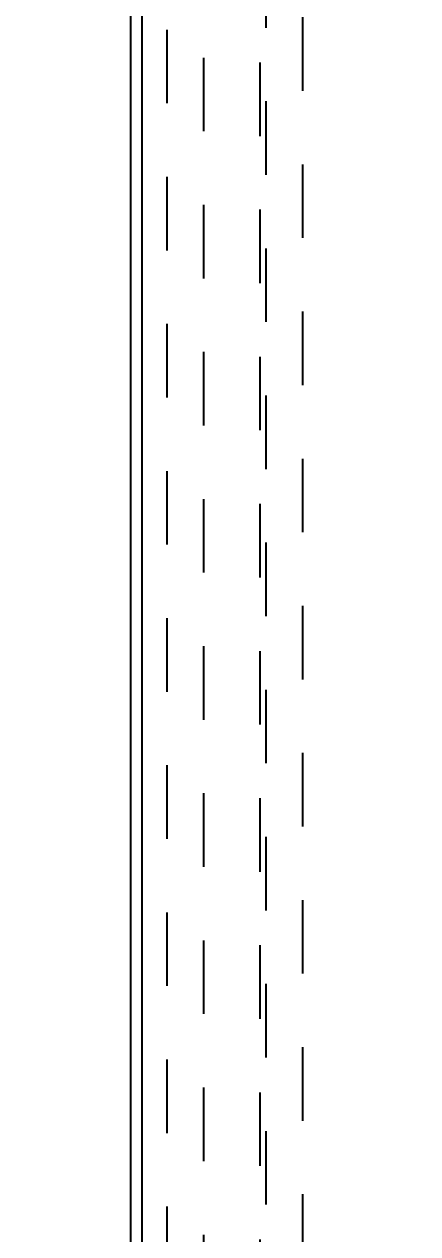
# Model space of a CAD drawing. Header units: millimetres. Extents: x 1147 to 12155, y -6137 to -4403.
# Drawn here: x 4493.97 to 4502.71, y -5363.85 to -5336.98 of the extents above; entities that cross this region are included whole.
import ezdxf

# ---------------------------------------------------------------- set-up
doc = ezdxf.new("R2010")
doc.units = ezdxf.units.MM
doc.header["$LTSCALE"] = 16.335
doc.header["$PDMODE"] = 3
doc.header["$PDSIZE"] = 0.3125
doc.linetypes.add('HIDDEN', pattern=[0.2, 0.1, -0.1])
doc.layers.get('0').update_dxf_attribs({"linetype": 'CONTINUOUS'})
doc.layers.get('Defpoints').update_dxf_attribs({"linetype": 'CONTINUOUS'})
doc.layers.add('DEFAULT_2', color=8, linetype='HIDDEN')
doc.styles.get("Standard").update_dxf_attribs({"font": 'txt', "width": 0.8})
doc.dimstyles.get("Standard").update_dxf_attribs({"dimtxt": 0.15625, "dimasz": 0.1875, "dimexe": 0.125, "dimexo": 0.0625, "dimtad": 0, "dimtih": 1, "dimtoh": 1, "dimdsep": 46, "dimtxsty": 'Standard', "dimcen": 0.09, "dimadec": 0, "dimazin": 0, "dimtp": 0.01, "dimtm": 0.01, "dimtfac": 1, "dimtofl": 0, "dimtmove": 0, "dimatfit": 3, "dimfxl": 0, "dimtolj": 1, "dimarcsym": 0})

# ---------------------------------------------------------------- blocks, each defined once
blk = doc.blocks.new('*D698')
at = {"color": 4, "lineweight": -2}
blk.add_line((4531.574, -5358.33), (4539.975, -5352.907), dxfattribs=at)
at = {"color": 4}
blk.add_solid([(4539.071, -5351.506), (4540.879, -5354.307), (4548.377, -5347.483)], dxfattribs=at)
at = {"layer": 'Defpoints', "color": 0}
for p in [(4556.779, -5342.06), (4548.377, -5347.483)]:
    blk.add_point(p, dxfattribs=at)
at = {"color": 6, "insert": (4517.571, -5367.369), "char_height": 10, "attachment_point": 5, "rotation": 32.8427}
blk.add_mtext('\\A1;∅10.00', dxfattribs=at)

msp = doc.modelspace()

# ---------------------------------------------------------------- linework, layer by layer
at = {"color": 7, "linetype": 'Continuous'}
for p, q in [((4496.578, -5291.484), (4496.578, -5503.772)), ((4496.33, -5334.302), (4496.33, -5386.036))]:
    msp.add_line(p, q, dxfattribs=at)
at = {"layer": 'DEFAULT_2', "color": 8, "linetype": 'HIDDEN'}
for p, q in [((4500.161, -5410.339), (4500.161, -5107.204)), ((4499.347, -5408.936), (4499.347, -5108.607)), ((4497.144, -5387.745), (4497.144, -5291.484)), ((4497.958, -5388.367), (4497.958, -5291.483)), ((4499.208, -5411.343), (4499.208, -5292.931))]:
    msp.add_line(p, q, dxfattribs=at)

# ---------------------------------------------------------------- dimensions: what is measured, and where the dimension line sits
dim = msp.add_diameter_dim_2p(p1=(4556.779, -5342.06), p2=(4548.377, -5347.483), dimstyle='Standard', override={"dimtxt": 10, "dimasz": 10, "dimgap": 0, "dimtih": 0, "dimtoh": 0, "dimzin": 0, "dimcen": 0, "dimclrd": 4, "dimclre": 4, "dimclrt": 6, "dimadec": 2, "dimtp": 0, "dimtm": 0, "dimtzin": 0})
dim.commit()
dim.dimension.update_dxf_attribs({"geometry": '*D698', "text_midpoint": (4517.571, -5367.369)})

doc.saveas('drawing.dxf')
